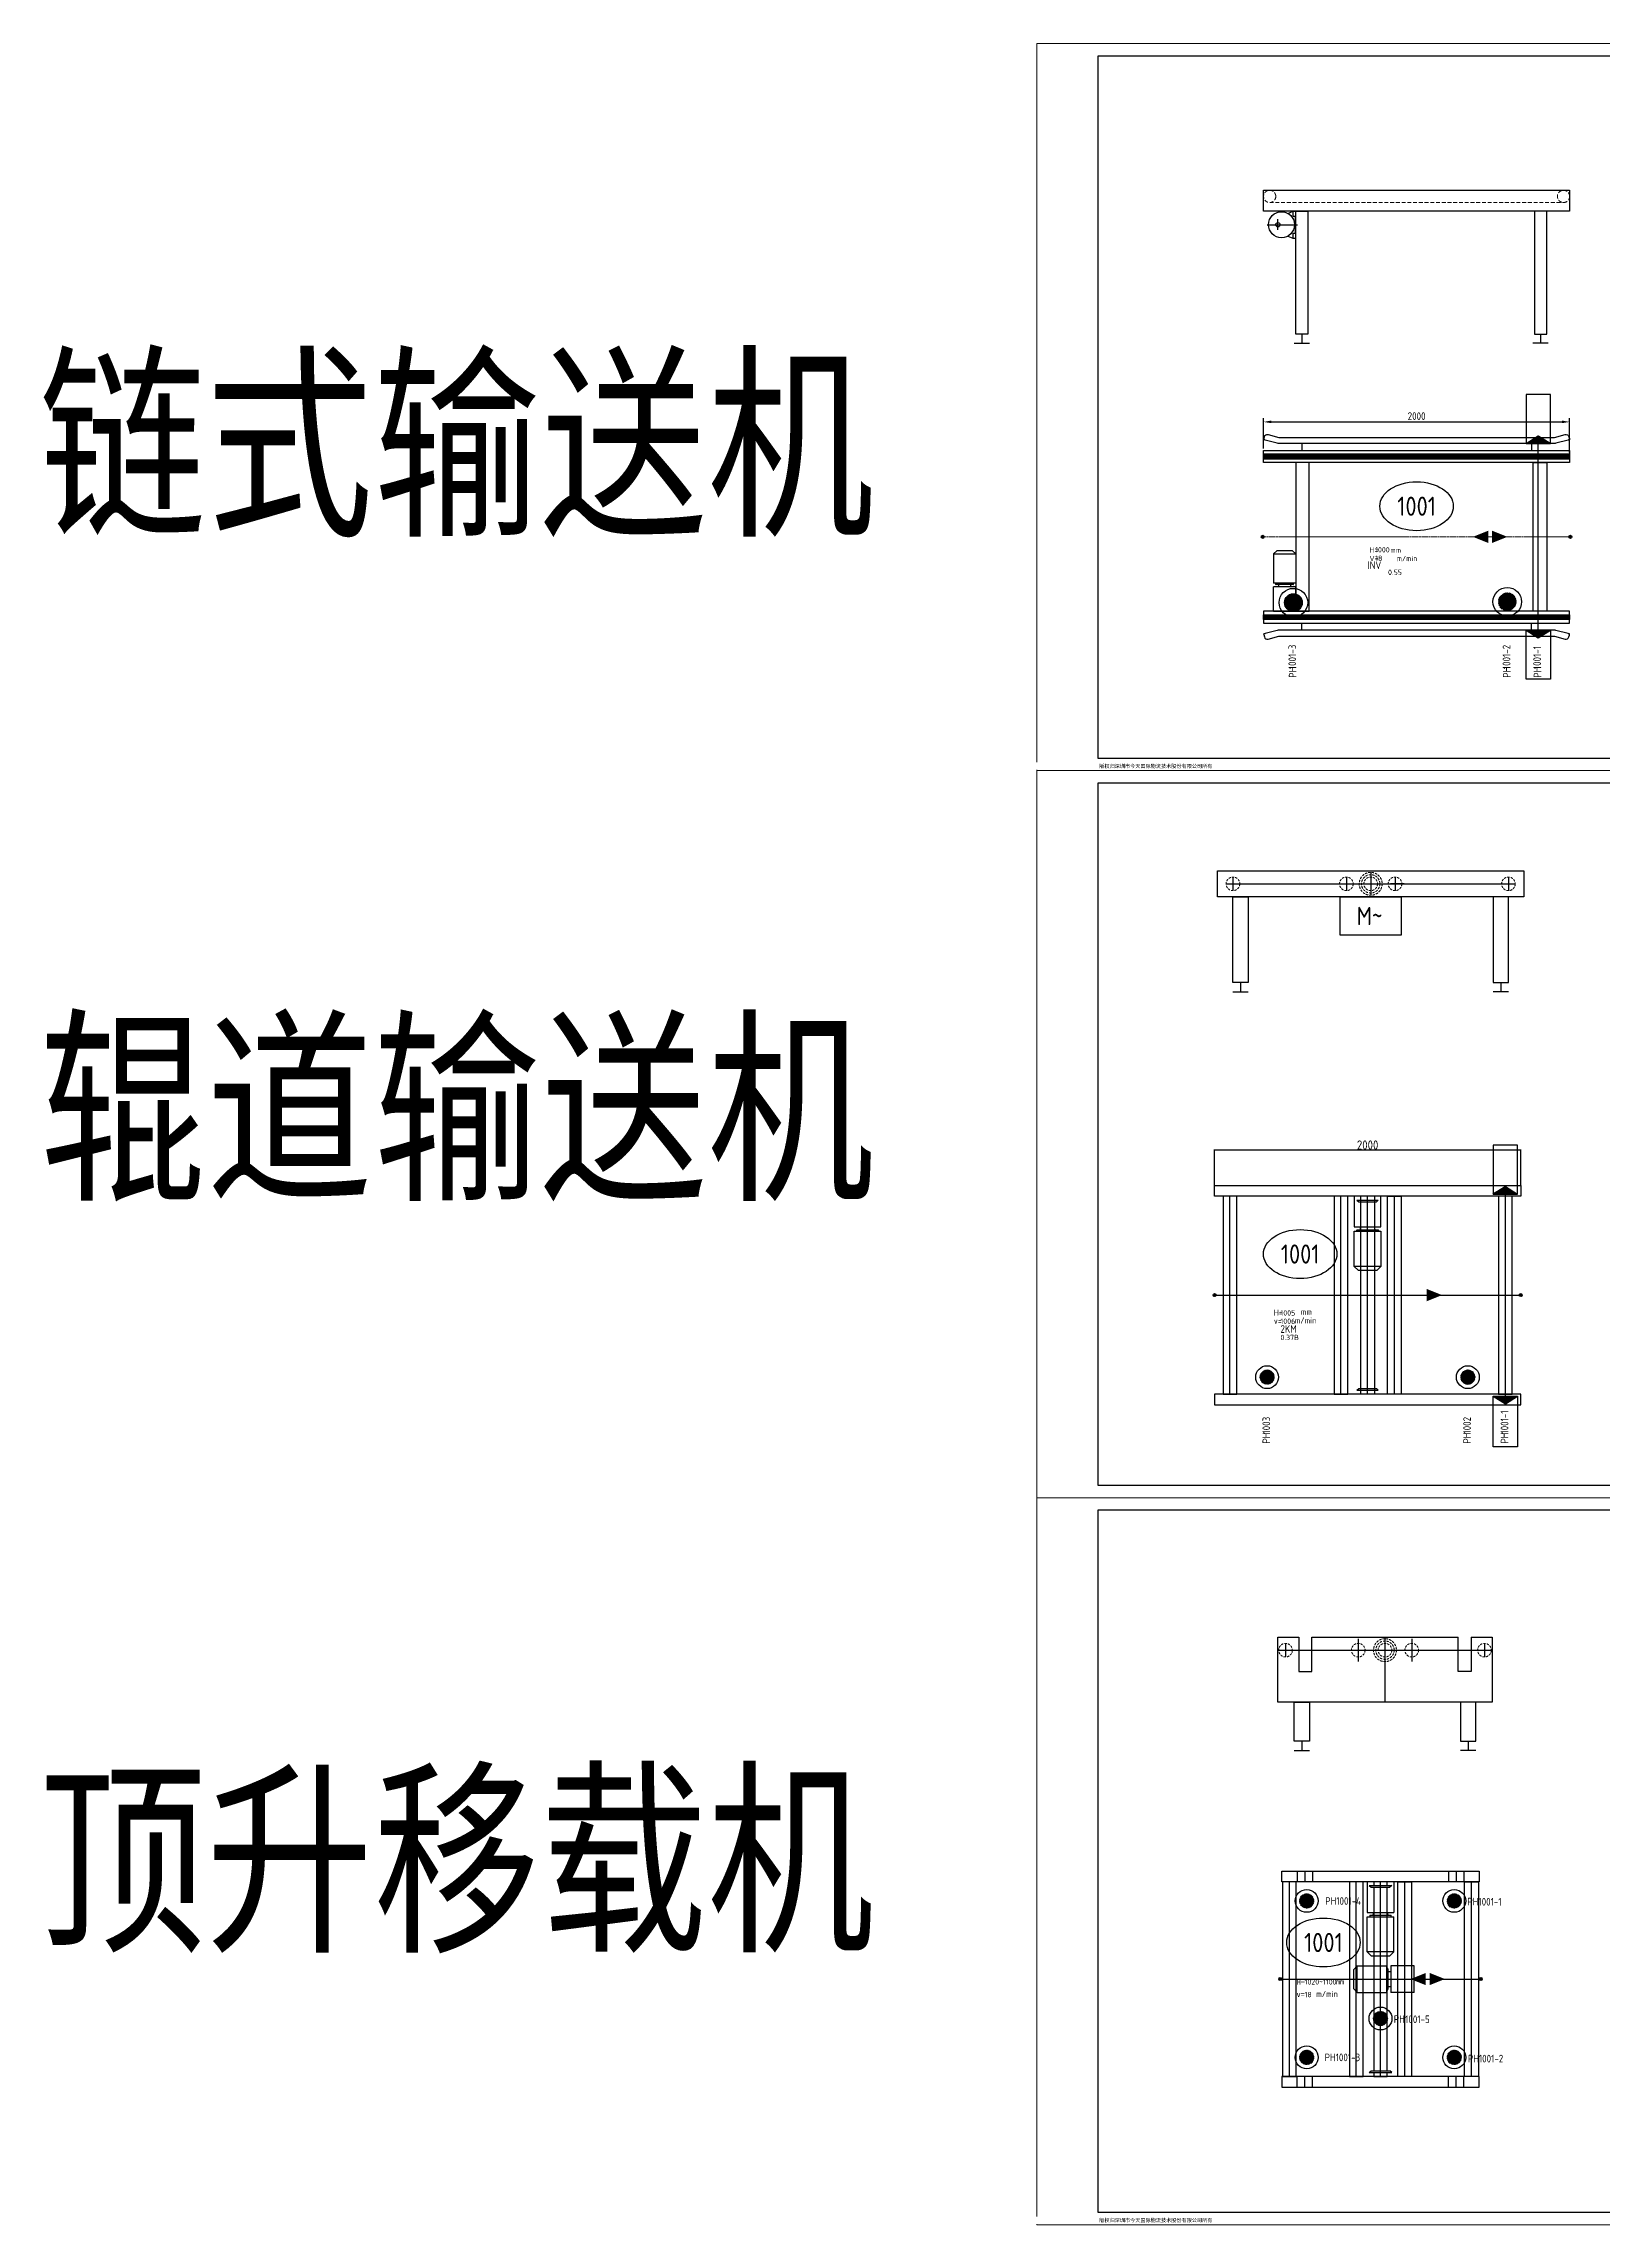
# Model space of a CAD drawing. Header units: millimetres. Extents: x 13310 to 204601, y -25828 to 2684.
# Drawn here: x 13310 to 23496, y -11569 to 2684 of the extents above; entities that cross this region are included whole.
import ezdxf
from ezdxf.enums import TextEntityAlignment as Align

# ---------------------------------------------------------------- set-up
doc = ezdxf.new("R2010")
doc.units = ezdxf.units.MM
for name, pattern in [('CENTER', [2, 1.25, -0.25, 0.25, -0.25]), ('CENTERX2', [20.32, 12.7, -2.54, 2.54, -2.54]), ('DASHED', [0.75, 0.5, -0.25])]:
    doc.linetypes.add(name, pattern=pattern)
for name, color, linetype, lineweight in [('NTI-中心线层', 1, 'CENTER', 5), ('NTI-标注层', 3, 'Continuous', 9), ('NTI-细实线', 7, 'Continuous', 9)]:
    doc.layers.add(name, color=color, linetype=linetype, lineweight=lineweight)
for name, color, linetype in [('NTI-功率', 6, 'Continuous'), ('NTI-电气控制', 1, 'Continuous'), ('NTI-粗实线', 7, 'Continuous'), ('NTI-编号层', 6, 'Continuous')]:
    doc.layers.add(name, color=color, linetype=linetype)
doc.layers.add('NTI-输送设备', color=7, linetype='Continuous', plot=False)
doc.styles.add('-黑体', font='', dxfattribs={"width": 0.8})
doc.styles.add('NTI标准图块应用文字样式', font='gbenor.shx', dxfattribs={"height": 3.5})
doc.styles.get("Standard").update_dxf_attribs({"font": 'gbenor.shx'})
doc.styles.add('标题栏', font='')
doc.styles.get('-黑体').set_extended_font_data('SimHei')
doc.styles.get('标题栏').set_extended_font_data('SimSun')
doc.dimstyles.new('ISO-25', dxfattribs={"dimtxt": 2.5, "dimasz": 2.5, "dimexe": 1.25, "dimexo": 0.625, "dimtad": 1, "dimtxsty": 'Standard', "dimcen": 2.5, "dimadec": 0, "dimazin": 0, "dimtfac": 1, "dimtmove": 0, "dimatfit": 3, "dimfxl": 1, "dimarcsym": 0})

# ---------------------------------------------------------------- blocks, each defined once
blk = doc.blocks.new('*U307')
at = {"layer": 'NTI-输送设备', "linetype": 'DASHED', "lineweight": 9, "ltscale": 50}
blk.add_line((40, 359), (1960, 359), dxfattribs=at)
at = {"layer": 'NTI-输送设备', "color": 2}
for p, q in [((159, 288), (193, 303)), ((193, 269), (193, 303)), ((193, 303), (210, 303)), ((210, 269), (210, 303)), ((94, 181), (94, 250)), ((193, 269), (210, 269)), ((193, 159), (210, 159)), ((193, 125), (193, 159)), ((208, 159), (208, 269)), ((210, 125), (210, 159)), ((159, 140), (192, 125)), ((193, 125), (210, 125))]:
    blk.add_line(p, q, dxfattribs=at)
at = {"layer": 'NTI-输送设备'}
for p, q in [((24, 214), (222, 214)), ((200, -561), (300, -561)), ((250, -501), (250, -561)), ((1860, -561), (1760, -561)), ((1810, -501), (1810, -561))]:
    blk.add_line(p, q, dxfattribs=at)
for points in [[(0, 439), (2000, 439), (2000, 303), (0, 303)], [(210, 303), (290, 303), (290, -501), (210, -501)], [(1850, 303), (1770, 303), (1770, -501), (1850, -501)]]:
    blk.add_lwpolyline(points, close=True, dxfattribs=at)
at = {"layer": 'NTI-输送设备', "linetype": 'DASHED', "lineweight": 9, "ltscale": 50}
for centre in [(40, 399), (1960, 399)]:
    blk.add_circle(centre, 40, dxfattribs=at)
at = {"layer": 'NTI-输送设备', "color": 2}
for centre, radius in [((117, 214), 85.1), ((94, 214), 14)]:
    blk.add_circle(centre, radius, dxfattribs=at)
blk = doc.blocks.new('*U273')
at = {"layer": 'NTI-输送设备', "color": 1, "ltscale": 20}
for p, q in [((418.7, 730.5), (418.7, 580.5)), ((593.4, 740.5), (593.4, 315.5)), ((768.1, 730.5), (768.1, 580.5)), ((-101.1, 655.5), (1287.9, 655.5)), ((-56.6, 700), (-56.6, 611)), ((548.9, 655.5), (637.9, 655.5)), ((1198.9, 655.5), (1287.9, 655.5)), ((1243.4, 700), (1243.4, 611))]:
    blk.add_line(p, q, dxfattribs=at)
at = {"layer": 'NTI-输送设备'}
for p, q in [((0, 0), (100, 0)), ((50, 60), (50, 0)), ((1186.8, 0), (1086.8, 0)), ((1136.8, 60), (1136.8, 0))]:
    blk.add_line(p, q, dxfattribs=at)
for points in [[(1155.9, 740.5), (1293.4, 740.5), (1293.4, 315.5), (-106.6, 315.5), (-106.6, 740.5), (30.9, 740.5)], [(30.9, 740.5), (30.9, 515.5), (115.9, 515.5), (115.9, 740.5)], [(115.9, 740.5), (1070.9, 740.5)], [(1155.9, 740.5), (1155.9, 515.5), (1070.9, 515.5), (1070.9, 740.5)]]:
    blk.add_lwpolyline(points, dxfattribs=at)
for points in [[(0, 315.5), (100, 315.5), (100, 60), (0, 60)], [(1186.8, 315.5), (1086.8, 315.5), (1086.8, 60), (1186.8, 60)]]:
    blk.add_lwpolyline(points, close=True, dxfattribs=at)
at = {"layer": 'NTI-输送设备', "linetype": 'DASHED', "lineweight": 9, "ltscale": 30}
for centre, radius in [((593.4, 655.5), 75), ((593.4, 655.5), 60), ((-56.6, 655.5), 44.5), ((418.7, 655.5), 44.5), ((593.4, 655.5), 44.5), ((768.1, 655.5), 44.5), ((1243.4, 655.5), 44.5)]:
    blk.add_circle(centre, radius, dxfattribs=at)
blk = doc.blocks.new('*U42')
at = {"layer": 'NTI-输送设备', "color": 1, "ltscale": 20}
for p, q in [((0, 750), (0, 661)), ((741, 750), (741, 661)), ((900, 780), (900, 631)), ((1059, 750), (1059, 661)), ((1800, 750), (1800, 661)), ((-44, 705), (1845, 705)), ((697, 705), (786, 705)), ((825, 705), (975, 705)), ((1119, 705), (1030, 705))]:
    blk.add_line(p, q, dxfattribs=at)
at = {"layer": 'NTI-输送设备', "linetype": 'DASHED', "lineweight": 9, "ltscale": 30}
for p, q in [((-44, 705), (-44, 707)), ((1119, 705), (1119, 707))]:
    blk.add_line(p, q, dxfattribs=at)
at = {"layer": 'NTI-输送设备'}
for p, q in [((0, 0), (100, 0)), ((50, 60), (50, 0)), ((1800, 0), (1700, 0)), ((1750, 60), (1750, 0))]:
    blk.add_line(p, q, dxfattribs=at)
for points in [[(-100, 790), (1900, 790), (1900, 620), (-100, 620)], [(0, 620), (100, 620), (100, 60), (0, 60)], [(700, 620), (1100, 620), (1100, 370), (700, 370)], [(1800, 620), (1700, 620), (1700, 60), (1800, 60)]]:
    blk.add_lwpolyline(points, close=True, dxfattribs=at)
at = {"layer": 'NTI-输送设备', "linetype": 'DASHED', "lineweight": 9, "ltscale": 30}
for centre, radius in [((0, 705), 44.5), ((741, 705), 44.5), ((900, 705), 75), ((900, 705), 60), ((900, 705), 44.5), ((1059, 705), 44.5), ((1800, 705), 44.5)]:
    blk.add_circle(centre, radius, dxfattribs=at)
at = {"layer": 'NTI-输送设备', "color": 7, "ltscale": 4, "insert": (893, 495), "char_height": 120, "width": 1665, "attachment_point": 5}
blk.add_mtext('M~', dxfattribs=at)
blk = doc.blocks.new('*D447')
at = {"layer": 'Defpoints', "color": 0, "lineweight": -3, "transparency": 16777216}
for p in [(2005, 751), (5, 565), (2005, 540)]:
    blk.add_point(p, dxfattribs=at)
at = {"layer": 'NTI-标注层', "color": 0, "lineweight": -2, "transparency": 16777216}
for p, q in [((5, 578), (5, 776)), ((55, 751), (1955, 751)), ((2005, 552), (2005, 776))]:
    blk.add_line(p, q, dxfattribs=at)
at = {"layer": 'NTI-标注层', "color": 0, "lineweight": -3, "transparency": 16777216}
for points in [[(55, 760), (55, 743), (5, 751)], [(1955, 760), (1955, 743), (2005, 751)]]:
    blk.add_solid(points, dxfattribs=at)
at = {"layer": 'NTI-标注层', "color": 0, "transparency": 16777216, "insert": (1005, 789), "char_height": 50, "attachment_point": 5}
blk.add_mtext('2000', dxfattribs=at)
blk = doc.blocks.new('NTI-光电开关示意')
at = {"layer": 'NTI-电气控制'}
h = blk.add_hatch(dxfattribs=at)
h.set_pattern_fill('ANSI31', color=256, scale=2, angle=360, style=0)
h.set_pattern_definition([(45, (-80, 1220.01195), (-0.176776695, 0.176776695), [])])
h.paths.add_polyline_path([(0, -50), (80, 0), (-80, 0)])
h = blk.add_hatch(dxfattribs=at)
h.set_pattern_fill('ANSI31', color=256, scale=4, angle=360, style=0)
h.set_pattern_definition([(45, (-80, 1220.01195), (-0.3535534, 0.3535534), [])])
h.paths.add_polyline_path([(0, -50), (80, 0), (-80, 0)])
h = blk.add_hatch(dxfattribs=at)
h.set_pattern_fill('ANSI31', color=256, scale=12, angle=360, style=0)
h.set_pattern_definition([(45, (-80, 1220.012), (-1.0606602, 1.0606602), [])])
h.paths.add_polyline_path([(0, -50), (80, 0), (-80, 0)])
for color in [256, 1]:
    blk.add_hatch(color=color, dxfattribs=at).paths.add_polyline_path([(0, -50), (80, 0), (-80, 0)])
at = {"layer": 'NTI-电气控制', "color": 7}
for p, q in [((-80, -320), (-80, 0)), ((-80, 0), (80, 0)), ((-80, 0), (0, -50)), ((0, -50), (80, 0)), ((80, 0), (80, -320)), ((80, -320), (-80, -320))]:
    blk.add_line(p, q, dxfattribs=at)
blk = doc.blocks.new('NTI-物流方向示意')
at = {"layer": 'NTI-标注层'}
blk.add_lwpolyline([(0, 0, 0, 80, 0), (-100, 0, 50, 50, 0)], format="xyseb", dxfattribs=at)
blk = doc.blocks.new('开关1')
at = {"layer": 'NTI-电气控制'}
h = blk.add_hatch(dxfattribs=at)
h.set_pattern_fill('ANSI31', color=256, scale=2, angle=360, style=0)
h.set_pattern_definition([(45, (-31364.18172, -13848.8874), (-0.1767766953, 0.1767766953), [])])
h.paths.add_polyline_path([(0, -270), (80, -320), (-80, -320)])
h = blk.add_hatch(dxfattribs=at)
h.set_pattern_fill('ANSI31', color=256, scale=4, angle=360, style=0)
h.set_pattern_definition([(45, (-31364.1817, -13848.8874), (-0.3535533906, 0.3535533906), [])])
h.paths.add_polyline_path([(0, -270), (80, -320), (-80, -320)])
h = blk.add_hatch(dxfattribs=at)
h.set_pattern_fill('ANSI31', color=256, scale=12, angle=360, style=0)
h.set_pattern_definition([(45, (-31364.1817, -13848.8874), (-1.06066017, 1.06066017), [])])
h.paths.add_polyline_path([(0, -270), (80, -320), (-80, -320)])
for color in [256, 1]:
    blk.add_hatch(color=color, dxfattribs=at).paths.add_polyline_path([(0, -270), (80, -320), (-80, -320)])
at = {"layer": 'NTI-电气控制', "color": 7}
for p, q in [((-80, 0), (-80, -320)), ((80, 0), (-80, 0)), ((80, -320), (80, 0)), ((-80, -320), (0, -270)), ((0, -270), (80, -320)), ((-80, -320), (80, -320))]:
    blk.add_line(p, q, dxfattribs=at)
blk = doc.blocks.new('开关3')
at = {"layer": 'NTI-电气控制'}
h = blk.add_hatch(dxfattribs=at)
h.set_pattern_fill('ANSI37', color=1, scale=2.4, angle=-90, style=0)
h.set_pattern_definition([(315, (-108851.0843, 64486.6747), (2.69407684, 2.69407684), []), (45, (-108851.0843, 64486.6747), (-2.69407684, 2.69407684), [])])
h.paths.add_polyline_path([(0, 47, 1), (0, -47, 1)])
at = {"layer": 'NTI-电气控制', "color": 5}
blk.add_circle((0, 0), 74.7, dxfattribs=at)
blk = doc.blocks.new('电机')
at = {"layer": 'NTI-输送设备', "color": 2}
blk.add_lwpolyline([(87, -200.5), (87, 0), (-87, 0), (-87, -200.5)], close=True, dxfattribs=at)
blk.add_lwpolyline([(-87, -459.1), (-61.8, -484.3), (61.8, -484.3), (87, -459.1), (-87, -459.1), (-87, -228.34), (87, -228.34), (87, -459.1)], dxfattribs=at)
for points in [[(-70.2, -228.34), (-70.2, -222.34, -0.41421356), (-66.6, -218.74), (66.6, -218.74, -0.41421356), (70.2, -222.34), (70.2, -228.34)], [(-48, -200.74), (-48, -215.14, -0.41421356), (-51.6, -218.74)], [(51.6, -218.74, -0.41421356), (48, -215.14), (48, -200.74)]]:
    blk.add_lwpolyline(points, format="xyb", dxfattribs=at)
blk = doc.blocks.new('开关2')
at = {"layer": 'NTI-电气控制'}
h = blk.add_hatch(dxfattribs=at)
h.set_pattern_fill('ANSI31', color=256, scale=2, angle=270, style=0)
h.set_pattern_definition([(315, (1540.01195, 80), (0.176776695, 0.176776695), [])])
h.paths.add_polyline_path([(270, 0), (320, -80), (320, 80)])
h = blk.add_hatch(dxfattribs=at)
h.set_pattern_fill('ANSI31', color=256, scale=4, angle=270, style=0)
h.set_pattern_definition([(315, (1540.01195, 80), (0.3535534, 0.3535534), [])])
h.paths.add_polyline_path([(270, 0), (320, -80), (320, 80)])
h = blk.add_hatch(dxfattribs=at)
h.set_pattern_fill('ANSI31', color=256, scale=12, angle=270, style=0)
h.set_pattern_definition([(315, (1540.012, 80), (1.0606602, 1.0606602), [])])
h.paths.add_polyline_path([(270, 0), (320, -80), (320, 80)])
for color in [256, 1]:
    blk.add_hatch(color=color, dxfattribs=at).paths.add_polyline_path([(270, 0), (320, -80), (320, 80)])
at = {"layer": 'NTI-电气控制', "color": 7}
for p, q in [((-10, 80), (320, 80)), ((-10, -80), (-10, 80)), ((320, 80), (270, 0)), ((270, 0), (320, -80)), ((320, 80), (320, -80)), ((320, -80), (-10, -80))]:
    blk.add_line(p, q, dxfattribs=at)
blk = doc.blocks.new('*D390')
at = {"layer": 'Defpoints', "color": 0, "lineweight": -3, "transparency": 16777216}
for p in [(2000, 950), (0, 716), (2000, 716)]:
    blk.add_point(p, dxfattribs=at)
at = {"layer": 'NTI-标注层', "color": 0, "lineweight": -2, "transparency": 16777216}
for p, q in [((0, 717), (0, 952)), ((3, 950), (1998, 950)), ((2000, 717), (2000, 952))]:
    blk.add_line(p, q, dxfattribs=at)
at = {"layer": 'NTI-标注层', "color": 0, "lineweight": -3, "transparency": 16777216}
for points in [[(3, 951), (3, 950), (0, 950)], [(1998, 951), (1998, 950), (2000, 950)]]:
    blk.add_solid(points, dxfattribs=at)
at = {"layer": 'NTI-标注层', "color": 0, "transparency": 16777216, "insert": (1000, 981), "char_height": 60, "attachment_point": 5}
blk.add_mtext('2000', dxfattribs=at)
blk = doc.blocks.new('电机（顶升）')
at = {"layer": 'NTI-输送设备', "color": 2}
for p, q in [((87, 0), (-87, 0)), ((-87, 0), (-87, -200.5)), ((87, 0), (87, -200.5)), ((-87, -200.5), (87, -200.5)), ((-87, -228.34), (87, -228.34)), ((-87, -459.1), (-87, -228.34)), ((-70.2, -222.34), (-70.2, -228.34)), ((-66.6, -218.74), (66.6, -218.74)), ((-48, -200.74), (-48, -215.14)), ((48, -215.14), (48, -200.74)), ((70.2, -228.34), (70.2, -222.34)), ((87, -459.1), (87, -228.34)), ((-87, -459.1), (-61.8, -484.3)), ((87, -459.1), (-87, -459.1)), ((-61.8, -484.3), (61.8, -484.3)), ((61.8, -484.3), (87, -459.1))]:
    blk.add_line(p, q, dxfattribs=at)
for centre, start, end in [((-66.6, -222.34), 90, 180), ((-51.6, -215.14), 270, 0), ((51.6, -215.14), 180, 270), ((66.6, -222.34), 0, 90)]:
    blk.add_arc(centre, 3.6, start, end, dxfattribs=at)
blk = doc.blocks.new('电机（移栽）')
at = {"layer": 'NTI-输送设备', "color": 2}
for p, q in [((-371, 87), (-396, 61)), ((-396, 61), (-396, -62)), ((-371, -87), (-371, 87)), ((-371, 87), (-180, 87)), ((-180, 87), (-180, -87)), ((-174, 70), (-180, 70)), ((-170, 66), (-170, -67)), ((-152, 48), (-167, 48)), ((-152, 87), (-152, -87)), ((0, 87), (-152, 87)), ((0, -87), (0, 87)), ((-396, -62), (-371, -87)), ((-371, -87), (-180, -87)), ((-180, -71), (-174, -71)), ((-167, -48), (-152, -48)), ((0, -87), (-152, -87))]:
    blk.add_line(p, q, dxfattribs=at)
for centre, start, end in [((-174, 66), 0, 90), ((-167, 51), 180, 270), ((-174, -67), 270, 0), ((-167, -52), 90, 180)]:
    blk.add_arc(centre, 3.6, start, end, dxfattribs=at)
blk = doc.blocks.new('缺口')
at = {"layer": 'NTI-输送设备'}
for p, q in [((-50, 0), (-50, -70)), ((50, 0), (50, -70))]:
    blk.add_line(p, q, dxfattribs=at)
at = {"layer": 'NTI-输送设备', "color": 1}
blk.add_line((0, 0), (0, -70), dxfattribs=at)
blk = doc.blocks.new('*U425')
at = {"layer": 'NTI-编号层'}
blk.add_ellipse((-373, 239), major_axis=(240, 0), ratio=0.666667, dxfattribs=at)
at = {"layer": 'NTI-输送设备', "color": 1}
for p, q in [((-595, -637), (-595, 636)), ((-159, -637), (-159, 636)), ((0, -637), (0, 636)), ((159, -637), (159, 636)), ((595, -637), (595, 636)), ((-655, 0), (655, 0))]:
    blk.add_line(p, q, dxfattribs=at)
at = {"layer": 'NTI-输送设备'}
for p, q in [((-75, 611), (75, 611)), ((-75, 611), (-60, 600)), ((-60, 600), (60, 600)), ((75, 611), (60, 600)), ((-75, -611), (-60, -600)), ((-75, -611), (75, -611)), ((-60, -600), (60, -600)), ((75, -611), (60, -600))]:
    blk.add_line(p, q, dxfattribs=at)
at = {"layer": 'NTI-输送设备', "color": 5}
for p, q in [((-662, 7), (-648, -7)), ((-662, -7), (-648, 7)), ((662, 7), (648, -7)), ((662, -7), (648, 7))]:
    blk.add_line(p, q, dxfattribs=at)
at = {"layer": 'NTI-输送设备'}
for points in [[(645, 706), (645, 636), (-645, 636), (-645, 706)], [(-640, 636), (-640, -636), (-550, -636), (-550, 636)], [(-203, 636), (-203, -636), (-114, -636), (-114, 636)], [(203, 636), (203, -636), (114, -636), (114, 636)], [(640, 636), (640, -636), (550, -636), (550, 636)], [(645, -706), (645, -636), (-645, -636), (-645, -706)]]:
    blk.add_lwpolyline(points, close=True, dxfattribs=at)
for points in [[(44, 611), (44, 636), (-44, 636), (-44, 611)], [(-44, 600), (-44, -600)], [(44, -600), (44, 600)], [(-44, -611), (-44, -636), (44, -636), (44, -611)]]:
    blk.add_lwpolyline(points, dxfattribs=at)
at = {"layer": 'NTI-输送设备', "color": 5}
for centre in [(-655, 0), (655, 0)]:
    blk.add_circle(centre, 10, dxfattribs=at)
at = {"xscale": -1}
for name, p in [('缺口', (495, 706)), ('NTI-物流方向示意', (196, 0))]:
    blk.add_blockref(name, p, dxfattribs=at)
blk.add_blockref('NTI-物流方向示意', (421, 0))
at = {"layer": 'NTI-电气控制'}
for p in [(-482, 511), (482, 511), (0, -258), (-482, -512), (482, -512)]:
    blk.add_blockref('开关3', p, dxfattribs=at)
at = {"layer": 'NTI-输送设备'}
for name, p in [('缺口', (-495, 706)), ('电机（顶升）', (0, 636)), ('电机（移栽）', (219, 0))]:
    blk.add_blockref(name, p, dxfattribs=at)
at = {"layer": 'NTI-输送设备', "xscale": -1, "rotation": 180}
blk.add_blockref('缺口', (-495, -706), dxfattribs=at)
at = {"layer": 'NTI-输送设备', "rotation": 180}
blk.add_blockref('缺口', (495, -706), dxfattribs=at)
at = {"layer": 'NTI-功率', "style": 'NTI标准图块应用文字样式'}
blk.add_attdef('005电机功率(KW)', (-499, -238), '', height=35, dxfattribs=at)
at = {"layer": 'NTI-标注层', "attachment_point": 1, "style": 'NTI标准图块应用文字样式'}
for s, width, insert, char_height in [('{\\fSimSun|b0|i0|c134|p2;v=}', 165.8, (-548, -82), 35), ('{\\fSimSun|b0|i0|c134|p2;H=}', 165.8, (-546, -2), 35), ('m/min', 5.85, (-420, -77), 40), ('{\\fSimSun|b0|i0|c134|p2;mm}', 165.8, (-290, 0), 35)]:
    blk.add_mtext_dynamic_manual_height_columns(s, width=width, gutter_width=350, heights=[0], dxfattribs=dict(at, insert=insert, char_height=char_height))
at = {"layer": 'NTI-标注层', "style": 'NTI标准图块应用文字样式'}
for tag, p in [('003输送高度(mm)', (-496, -36)), ('004输送速度(m/min)', (-496, -119))]:
    blk.add_attdef(tag, p, '', height=35, dxfattribs=at)
for tag, p, flags in [('011备注', (-496, -301), 1), ('012设计单位', (-496, -369), 3), ('005额定载荷(kg)', (-485, -415), 1)]:
    blk.add_attdef(tag, p, '', height=35, dxfattribs=dict(at, flags=flags))
at = {"layer": 'NTI-电气控制', "char_height": 50, "attachment_point": 1}
for width, insert in [(117.64, (-361, 535)), (72.12, (568, 531)), (72.12, (87, -237)), (113.65, (-365, -487)), (72.89, (572, -495))]:
    blk.add_mtext_dynamic_manual_height_columns('PH', width=width, gutter_width=200, heights=[0], dxfattribs=dict(at, insert=insert))
at = {"layer": 'NTI-电气控制'}
for tag, p in [('4#漫反射编号', (-289, 485)), ('1#漫反射编号', (640, 480)), ('5#光电位置编号', (161, -288)), ('3#漫反射编号', (-293, -537)), ('2#漫反射编号', (643, -545))]:
    blk.add_attdef(tag, p, '', height=50, dxfattribs=at)
at = {"layer": 'NTI-电气控制', "style": 'NTI标准图块应用文字样式'}
blk.add_attdef('007控制方式', (-503, -183), '', height=50, dxfattribs=at)
at = {"layer": 'NTI-编号层', "style": 'NTI标准图块应用文字样式'}
blk.add_attdef('000设备编号', text='', height=125, dxfattribs=at).set_placement((-373, 239), align=Align.MIDDLE)
blk = doc.blocks.new('*U446')
at = {"layer": 'NTI-电气控制'}
h = blk.add_hatch(dxfattribs=at)
h.set_pattern_fill('ANSI37', color=1, scale=3, style=0)
h.set_pattern_definition([(45, (-80408.3434, -136493.9207), (-3.36759605, 3.36759605), []), (135, (-80408.3434, -136493.9207), (-3.36759605, -3.36759605), [])])
h.paths.add_polyline_path([(141.765, -430.065, 1), (258.235, -430.065, 1)])
h = blk.add_hatch(dxfattribs=at)
h.set_pattern_fill('ANSI37', color=1, scale=3, style=0)
h.set_pattern_definition([(45, (-79010.9645, -136488.347), (-3.36759605, 3.36759605), []), (135, (-79010.9645, -136488.347), (-3.36759605, -3.36759605), [])])
h.paths.add_polyline_path([(1539.144, -424.492, 1), (1655.614, -424.492, 1)])
at = {"layer": 'NTI-中心线层', "linetype": 'CENTERX2', "lineweight": 0}
blk.add_line((5, 0), (2005, 0), dxfattribs=at)
at = {"layer": 'NTI-电气控制', "color": 1}
blk.add_line((1800, -610), (1800, 610), dxfattribs=at)
at = {"layer": 'NTI-电气控制', "color": 5}
for centre in [(200, -430.065), (1597.379, -424.492)]:
    blk.add_circle(centre, 93.414, dxfattribs=at)
at = {"layer": 'NTI-电气控制', "color": 1}
blk.add_circle((200, -430.065), 58.235, dxfattribs=at)
at = {"layer": 'NTI-编号层', "ltscale": 10}
blk.add_ellipse((1005, 200), major_axis=(240, 0), ratio=0.666666667, dxfattribs=at)
at = {"layer": 'NTI-输送设备'}
for p, q in [((255, 610), (255, 565)), ((1755, 610), (1755, 565)), ((6, -510), (6, -540)), ((7, -510), (7, -540)), ((8, -510), (8, -540)), ((255, -610), (255, -565)), ((1755, -610), (1755, -565))]:
    blk.add_line(p, q, dxfattribs=at)
at = {"layer": 'NTI-输送设备', "color": 5}
for p, q in [((-7.071, 7.071), (7.071, -7.071)), ((-7.071, -7.071), (7.071, 7.071)), ((2002.929, 7.071), (2017.071, -7.071)), ((2002.929, -7.071), (2017.071, 7.071))]:
    blk.add_line(p, q, dxfattribs=at)
at = {"layer": 'NTI-输送设备', "color": 2}
for p, q in [((91, -90.518), (70, -111.518)), ((70, -111.518), (70, -303.818)), ((70, -111.518), (215, -111.518)), ((194, -90.518), (91, -90.518)), ((215, -111.518), (194, -90.518)), ((215, -111.518), (215, -303.818)), ((215, -303.818), (70, -303.818)), ((70, -485), (70, -327.018)), ((215, -327.018), (70, -327.018)), ((84, -303.818), (84, -308.818)), ((198, -311.818), (87, -311.818)), ((102.5, -314.818), (102.5, -326.818)), ((182.5, -326.818), (182.5, -314.818)), ((201, -308.818), (201, -303.818)), ((215, -485), (215, -327.018)), ((70, -485), (215, -485))]:
    blk.add_line(p, q, dxfattribs=at)
at = {"layer": 'NTI-输送设备'}
for points in [[(104.701, 610, -0.065543463), (94.348, 611.363), (14.659, 632.716), (12.775, 633.22), (10.963, 633.706), (9.293, 634.153), (7.829, 634.546), (6.628, 634.868), (5.735, 635.107), (5.185, 635.254), (5, 635.304), (6.035, 639.167), (10.176, 654.622, -0.414213562), (34.671, 668.764), (104.701, 650), (1905.299, 650), (1975.329, 668.764, -0.414213562), (1999.824, 654.622), (2003.188, 642.065), (2003.34, 641.5), (2003.485, 640.956), (2003.62, 640.455), (2003.737, 640.016), (2003.834, 639.656), (2003.906, 639.388), (2003.95, 639.223), (2003.965, 639.167), (2005, 635.304), (2004.814, 635.254), (2004.265, 635.107), (2003.372, 634.868), (2002.171, 634.546), (2000.707, 634.153), (1999.037, 633.706), (1997.225, 633.22), (1995.341, 632.716), (1915.652, 611.363, -0.065543463), (1905.299, 610), (104.701, 610)], [(104.701, -610, 0.065543463), (94.348, -611.363), (14.659, -632.716), (12.775, -633.22), (10.963, -633.706), (9.293, -634.153), (7.829, -634.546), (6.628, -634.868), (5.735, -635.107), (5.185, -635.254), (5, -635.304), (6.035, -639.167), (10.176, -654.622, 0.414213562), (34.671, -668.764), (104.701, -650), (1905.299, -650), (1975.329, -668.764, 0.414213562), (1999.824, -654.622), (2003.188, -642.065), (2003.34, -641.5), (2003.485, -640.956), (2003.62, -640.455), (2003.737, -640.016), (2003.834, -639.656), (2003.906, -639.388), (2003.95, -639.223), (2003.965, -639.167), (2005, -635.304), (2004.814, -635.254), (2004.265, -635.107), (2003.372, -634.868), (2002.171, -634.546), (2000.707, -634.153), (1999.037, -633.706), (1997.225, -633.22), (1995.341, -632.716), (1915.652, -611.363, 0.065543463), (1905.299, -610), (104.701, -610)]]:
    blk.add_lwpolyline(points, format="xyb", dxfattribs=at)
at = {"layer": 'NTI-输送设备', "const_width": 30}
for points in [[(5, 525), (2005, 525)], [(5, -525), (2005, -525)]]:
    blk.add_lwpolyline(points, dxfattribs=at)
at = {"layer": 'NTI-输送设备'}
for points in [[(5, 565), (2005, 565), (2005, 485), (5, 485)], [(5, 510), (2005, 510), (2005, 540), (5, 540)], [(303, 485), (215, 485), (215, -485), (303, -485)], [(1767, 485), (1855, 485), (1855, -485), (1767, -485)], [(5, -565), (2005, -565), (2005, -485), (5, -485)], [(5, -510), (2005, -510), (2005, -540), (5, -540)], [(5, -510), (2005, -510), (2005, -540), (5, -540)]]:
    blk.add_lwpolyline(points, close=True, dxfattribs=at)
at = {"layer": 'NTI-输送设备', "color": 5}
for centre in [(0, 0), (2010, 0)]:
    blk.add_circle(centre, 10, dxfattribs=at)
at = {"layer": 'NTI-输送设备', "color": 2}
for centre, start, end in [((87, -308.818), 180, 270), ((99.5, -314.818), 0, 90), ((185.5, -314.818), 90, 180), ((198, -308.818), 270, 0)]:
    blk.add_arc(centre, 3, start, end, dxfattribs=at)
at = {"xscale": -1}
blk.add_blockref('NTI-物流方向示意', (1373.203, 0), dxfattribs=at)
blk.add_blockref('NTI-物流方向示意', (1598.203, 0))
at = {"layer": 'NTI-电气控制', "xscale": -1, "rotation": 180}
blk.add_blockref('NTI-光电开关示意', (1800, 610), dxfattribs=at)
at = {"layer": 'NTI-电气控制'}
blk.add_blockref('NTI-光电开关示意', (1800, -610), dxfattribs=at)
at = {"layer": 'NTI-功率', "style": 'NTI标准图块应用文字样式'}
blk.add_attdef('005电机功率(KW)', text='', height=35, dxfattribs=at).set_placement((909.184, -231.967), align=Align.MIDDLE_RIGHT)
at = {"layer": 'NTI-标注层', "char_height": 35, "attachment_point": 7, "style": 'NTI标准图块应用文字样式'}
for s, insert in [('V=', (697.149, -159.221)), ('H=', (697.149, -103.804)), ('mm', (833.18, -103.804)), ('m/min', (874.683, -159.221))]:
    blk.add_mtext_dynamic_manual_height_columns(s, width=11.86881, gutter_width=17.5, heights=[0], dxfattribs=dict(at, insert=insert))
at = {"layer": 'NTI-标注层', "style": 'NTI标准图块应用文字样式'}
for tag, p in [('003输送高度(mm)', (734.044, -112.554)), ('004输送速度(m/min)', (734.044, -167.971))]:
    blk.add_attdef(tag, text='', height=35, dxfattribs=at).set_placement(p, align=Align.BOTTOM_LEFT)
for tag, flags, p in [('005额定载荷(kg)', 1, (953.494, -278.407)), ('012设计单位', 3, (953.494, -373.839)), ('011备注', 1, (953.494, -333.824))]:
    blk.add_attdef(tag, text='', height=35, dxfattribs=dict(at, flags=flags)).set_placement(p, align=Align.MIDDLE_RIGHT)
at = {"layer": 'NTI-电气控制', "color": 1, "char_height": 50, "attachment_point": 7, "rotation": 90, "style": 'NTI标准图块应用文字样式'}
for insert in [(220.056, -921.155), (1620.056, -921.155), (1820.056, -921.155)]:
    blk.add_mtext_dynamic_manual_height_columns('PH     ', width=378.69323, gutter_width=17.5, heights=[0], dxfattribs=dict(at, insert=insert))
at = {"layer": 'NTI-电气控制', "style": 'NTI标准图块应用文字样式'}
blk.add_attdef('007控制方式', text='', height=50, dxfattribs=at).set_placement((685.369, -225.341), align=Align.BOTTOM_LEFT)
for tag, p in [('3#光电编号', (232.556, -865)), ('2#光电编号', (1632.556, -865)), ('1#光电编号', (1832.556, -865))]:
    blk.add_attdef(tag, text='', height=50, rotation=90, dxfattribs=at).set_placement(p, align=Align.BOTTOM_LEFT)
at = {"layer": 'NTI-编号层', "style": 'NTI标准图块应用文字样式'}
blk.add_attdef('000设备编号', text='', height=125, dxfattribs=at).set_placement((1005, 200), align=Align.MIDDLE)
at = {"layer": 'NTI-标注层'}
dim = blk.add_linear_dim(base=(2005, 751.208), p1=(5, 565), p2=(2005, 540), dimstyle='ISO-25', override={"dimscale": 20, "dimfxl": 2.5}, dxfattribs=at)
dim.commit()
dim.dimension.update_dxf_attribs({"geometry": '*D447', "text_midpoint": (1005, 788.708)})
blk = doc.blocks.new('*U389')
at = {"layer": 'NTI-电气控制', "color": 1}
blk.add_line((1900, -660.5), (1900, 660.5), dxfattribs=at)
at = {"layer": 'NTI-编号层'}
blk.add_ellipse((559.146, 268.541), major_axis=(240, 0), ratio=0.666666667, dxfattribs=at)
at = {"layer": 'NTI-输送设备'}
for p, q in [((0, 646.5), (0, 716.5)), ((0, 716.5), (2000, 716.5)), ((2000, 716.5), (2000, 646.5)), ((2000, 646.5), (0, 646.5)), ((930.086, 621), (1069.914, 621)), ((930.086, 621), (942.164, 610)), ((942.164, 610), (1058.647, 610)), ((1058.647, 610), (1069.914, 621)), ((2000, -646.5), (0, -646.5)), ((0, -646.5), (0, -716.5)), ((930.363, -621), (942.155, -610)), ((930.363, -621), (1069.637, -621)), ((942.155, -610), (1058.637, -610)), ((1058.637, -610), (1069.637, -621)), ((2000, -716.5), (2000, -646.5)), ((0, -716.5), (2000, -716.5))]:
    blk.add_line(p, q, dxfattribs=at)
at = {"layer": 'NTI-输送设备', "color": 1}
for p, q in [((100, -646.5), (100, 646.5)), ((825.3, -646.5), (825.3, 646.5)), ((1000, -646.5), (1000, 646.5)), ((1174.7, -646.5), (1174.7, 646.5)), ((1900, -646.5), (1900, 646.5)), ((0, 0), (2000, 0))]:
    blk.add_line(p, q, dxfattribs=at)
at = {"layer": 'NTI-输送设备', "color": 5}
for p, q in [((-7.071, 7.071), (7.071, -7.071)), ((-7.071, -7.071), (7.071, 7.071)), ((1992.929, 7.071), (2007.071, -7.071)), ((1992.929, -7.071), (2007.071, 7.071))]:
    blk.add_line(p, q, dxfattribs=at)
at = {"layer": 'NTI-输送设备'}
for points in [[(55.5, 646.5), (55.5, -646.5), (144.5, -646.5), (144.5, 646.5)], [(780.8, 646.5), (780.8, -646.5), (869.8, -646.5), (869.8, 646.5)], [(1219.2, 646.5), (1219.2, -646.5), (1130.2, -646.5), (1130.2, 646.5)], [(1855.5, 646.5), (1855.5, -646.5), (1944.5, -646.5), (1944.5, 646.5)]]:
    blk.add_lwpolyline(points, close=True, dxfattribs=at)
for points in [[(955.5, -646.5), (955.5, 646.5)], [(1044.5, 646.5), (1044.5, -646.5)]]:
    blk.add_lwpolyline(points, dxfattribs=at)
at = {"layer": 'NTI-输送设备', "color": 5}
for centre in [(0, 0), (2000, 0)]:
    blk.add_circle(centre, 10, dxfattribs=at)
blk.add_blockref('NTI-物流方向示意', (1486.588, 0))
blk.add_blockref('NTI-物流方向示意', (1486.588, 0))
at = {"layer": 'NTI-电气控制'}
for name, p in [('开关1', (1900, 980.5)), ('开关3', (343.167, -536.082)), ('开关3', (1654.955, -536.082))]:
    blk.add_blockref(name, p, dxfattribs=at)
at = {"layer": 'NTI-电气控制', "rotation": 90}
blk.add_blockref('开关2', (1900, -980.5), dxfattribs=at)
at = {"layer": 'NTI-输送设备'}
blk.add_blockref('电机', (1000, 646.5), dxfattribs=at)
at = {"layer": 'NTI-功率', "style": 'NTI标准图块应用文字样式'}
blk.add_attdef('005电机功率(KW)', (430.349, -294.373), '', height=35, dxfattribs=at)
at = {"layer": 'NTI-标注层', "char_height": 40, "attachment_point": 1, "style": 'NTI标准图块应用文字样式'}
for s, width, insert in [('H=', 125.71863, (386.349, -93.696)), ('mm', 125.71863, (562.94, -89.128)), ('v=', 125.71863, (386.794, -148.098)), ('m/min', 121.43291, (523.291, -145.548))]:
    blk.add_mtext_dynamic_manual_height_columns(s, width=width, gutter_width=200, heights=[0], dxfattribs=dict(at, insert=insert))
at = {"layer": 'NTI-标注层', "style": 'NTI标准图块应用文字样式'}
for tag, p in [('003输送高度(mm)', (430.349, -133.696)), ('004输送速度(m/min)', (430.349, -188.098))]:
    blk.add_attdef(tag, p, '', height=35, dxfattribs=at)
for tag, p, flags in [('005额定载荷(kg)', (430.349, -349.79), 1), ('011备注', (430.349, -405.207), 1), ('012设计单位', (430.349, -452.887), 3)]:
    blk.add_attdef(tag, p, '', height=35, dxfattribs=dict(at, flags=flags))
at = {"layer": 'NTI-电气控制', "color": 1, "char_height": 50, "attachment_point": 1, "rotation": 90, "style": 'NTI标准图块应用文字样式'}
for insert in [(312.773, -970.5), (1624.561, -970.5), (1869.606, -970.5)]:
    blk.add_mtext_dynamic_manual_height_columns('PH     ', width=378.69323, gutter_width=17.5, heights=[0], dxfattribs=dict(at, insert=insert))
at = {"layer": 'NTI-电气控制', "style": 'NTI标准图块应用文字样式'}
blk.add_attdef('007控制方式', (430.349, -246.697), '', height=50, dxfattribs=at)
for tag, p in [('3#光电编号', (362.773, -904.863)), ('2#光电编号', (1674.561, -904.863)), ('1#光电编号', (1919.606, -904.863))]:
    blk.add_attdef(tag, p, '', height=50, rotation=90, dxfattribs=at)
at = {"layer": 'NTI-编号层', "style": 'NTI标准图块应用文字样式'}
blk.add_attdef('000设备编号', text='', height=125, dxfattribs=at).set_placement((559.146, 268.541), align=Align.MIDDLE)
at = {"layer": 'NTI-标注层'}
dim = blk.add_linear_dim(base=(2000, 950.312), p1=(0, 716.5), p2=(2000, 716.5), dimstyle='ISO-25', override={"dimtxt": 60, "dimfxl": 2.5}, dxfattribs=at)
dim.commit()
dim.dimension.update_dxf_attribs({"geometry": '*D390', "text_midpoint": (1000, 980.937)})

msp = doc.modelspace()

# ---------------------------------------------------------------- linework, layer by layer
at = {"layer": 'NTI-粗实线'}
for points in [[(20201, -1988), (20201, 2604), (26441, 2604), (26441, -1988)], [(20201, -6740), (20201, -2148), (26441, -2148), (26441, -6740)], [(20201, -11492), (20201, -6900), (26441, -6900), (26441, -11492)]]:
    msp.add_lwpolyline(points, close=True, dxfattribs=at)
at = {"layer": 'NTI-细实线'}
for points in [[(19801, -2068), (19801, 2684), (26521, 2684), (26521, -2068)], [(19801, -11572), (19801, -6820), (26521, -6820), (26521, -11572)]]:
    msp.add_lwpolyline(points, close=True, dxfattribs=at)

# ---------------------------------------------------------------- block references
msp.add_blockref('*U446', (21277, -540)).add_auto_attribs({'000设备编号': '1001', '003输送高度(mm)': '1000', '004输送速度(m/min)': '18', '005电机功率(KW)': '0.55', '007控制方式': 'INV', '1#光电编号': '1001-1', '2#光电编号': '1001-2', '3#光电编号': '1001-3'})
for name, p in [('*U42', (21082, -3513)), ('*U273', (21482, -8472))]:
    msp.add_blockref(name, p)
at = {"lineweight": -3}
msp.add_blockref('*U425', (22046, -9966), dxfattribs=at).add_auto_attribs({'000设备编号': '1001', '003输送高度(mm)': '1020~1100', '004输送速度(m/min)': '18', '1#漫反射编号': '1001-1', '2#漫反射编号': '1001-2', '3#漫反射编号': '1001-3', '4#漫反射编号': '1001-4', '5#光电位置编号': '1001-5'})
at = {"layer": 'NTI-输送设备'}
msp.add_blockref('*U307', (21282, 1286), dxfattribs=at)
msp.add_blockref('*U389', (20962, -5496), dxfattribs=at).add_auto_attribs({'000设备编号': '1001', '003输送高度(mm)': '1005', '004输送速度(m/min)': '1006', '005电机功率(KW)': '0.37B', '1#光电编号': '1001-1', '2#光电编号': '1002', '3#光电编号': '1003', '007控制方式': '2KM'})

# ---------------------------------------------------------------- texts
at = {"layer": 'NTI-电气控制', "char_height": 1000, "attachment_point": 4, "style": '-黑体'}
for s, insert in [('{\\C1;链式输送机}', (13281, 13)), ('{\\C1;辊道输送机}', (13281, -4329)), ('{\\C1;顶升移载机}', (13281, -9241))]:
    msp.add_mtext_dynamic_manual_height_columns(s, width=6059.72, gutter_width=1, heights=[0], dxfattribs=dict(at, insert=insert))

# ---------------------------------------------------------------- next in the draw order: texts
at = {"layer": 'NTI-细实线', "char_height": 24, "width": 2614.8, "attachment_point": 5, "style": '标题栏', "bg_fill": 2}
for insert in [(20578, -2040), (20578, -11544)]:
    msp.add_mtext('版权归深圳市今天国际物流技术股份有限公司所有', dxfattribs=dict(at, insert=insert))

# ---------------------------------------------------------------- next in the draw order: linework, layer by layer
at = {"layer": 'NTI-细实线'}
msp.add_lwpolyline([(19801, -6820), (19801, -2068), (26521, -2068), (26521, -6820)], close=True, dxfattribs=at)

# ---------------------------------------------------------------- next in the draw order: texts
at = {"layer": 'NTI-细实线', "insert": (20578, -2040), "char_height": 24, "width": 2614.8, "attachment_point": 5, "style": '标题栏', "bg_fill": 2}
msp.add_mtext('版权归深圳市今天国际物流技术股份有限公司所有', dxfattribs=at)

doc.saveas('drawing.dxf')
